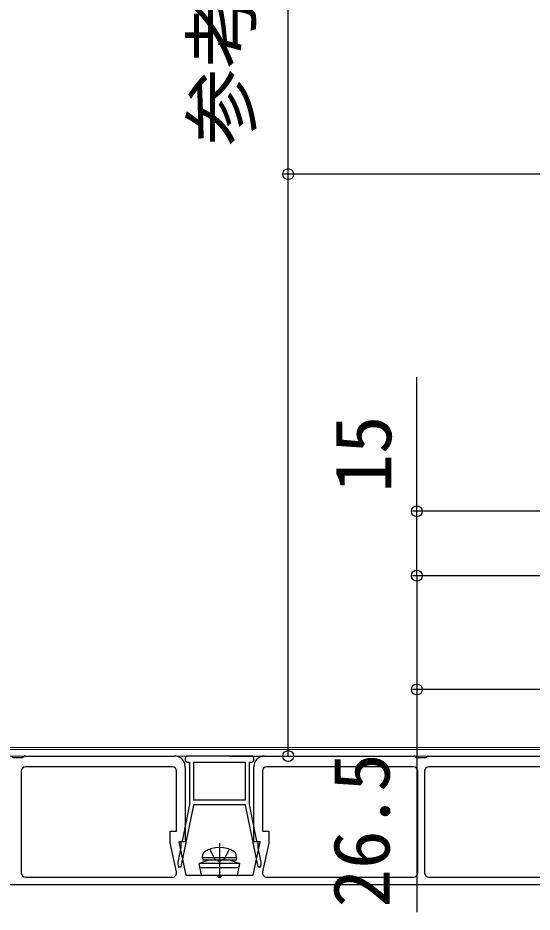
# Model space of a CAD drawing. Units: millimetres, scale not verified. Extents: x -1052 to 1050, y -1576 to 1567.
# Drawn here: x 572 to 691.9, y 554.9 to 763.1 of the extents above; entities that cross this region are included whole.
import ezdxf
from ezdxf.enums import TextEntityAlignment as Align

# ---------------------------------------------------------------- set-up
doc = ezdxf.new("R2010")
doc.units = ezdxf.units.MM
doc.header["$LTSCALE"] = 8
doc.layers.add('0-3_YKK_12', color=2, linetype='Continuous', lineweight=18)
doc.layers.add('0-4_YKK_13', color=4, linetype='Continuous')
doc.layers.add('0-5_YKK_D', color=6, linetype='Continuous')
doc.styles.add('ＭＳ ゴシック', font='')
doc.styles.get('ＭＳ ゴシック').set_extended_font_data('MS Gothic')

msp = doc.modelspace()

# ---------------------------------------------------------------- linework, layer by layer
at = {"layer": '0-3_YKK_12'}
for p, q in [((524.659, 593.201), (715.617, 593.201)), ((716.047, 592.701), (524.659, 592.701)), ((720, 591.201), (524.659, 591.201)), ((752.5, 561.202), (524.659, 561.202))]:
    msp.add_line(p, q, dxfattribs=at)
at = {"layer": '0-4_YKK_13'}
for p, q in [((573.638, 591.201), (608.5, 591.201)), ((611, 590.701), (611, 590.301)), ((626.5, 591.201), (611.5, 591.201)), ((627, 590.301), (627, 590.701)), ((629.5, 591.201), (664.362, 591.201)), ((667.638, 591.201), (704.362, 591.201)), ((572.8, 587.701), (572.8, 564.001)), ((608, 588.701), (573.8, 588.701)), ((609, 573.701), (609, 587.701)), ((664.2, 588.701), (630, 588.701)), ((665.2, 564.001), (665.2, 587.701)), ((666.8, 587.701), (666.8, 564.001)), ((704, 588.701), (667.8, 588.701)), ((619, 570.901), (619, 563.001)), ((616.5, 567.001), (614.25, 566.183)), ((615, 567.501), (615.141, 568.304)), ((623, 567.501), (615, 567.501)), ((615, 567.501), (615.088, 567.001)), ((622.912, 567.001), (615.088, 567.001)), ((621.5, 567.001), (616.5, 567.001)), ((621.5, 567.001), (623.75, 566.183)), ((623, 567.501), (622.859, 568.304)), ((623, 567.501), (622.912, 567.001)), ((623.75, 566.183), (614.25, 566.183)), ((614.778, 563.501), (614.25, 566.183)), ((623.554, 565.19), (614.446, 565.19)), ((623.222, 563.501), (623.75, 566.183)), ((573.8, 563.001), (607.996, 563.001)), ((614.778, 563.501), (623.222, 563.501)), ((630.004, 563.001), (664.2, 563.001)), ((667.8, 563.001), (704, 563.001)), ((731, 561.201), (533, 561.201))]:
    msp.add_line(p, q, dxfattribs=at)
for points in [[(570.619, 591.13), (571, 590.901), (572, 590.901), (573, 590.901), (573.381, 591.13)], [(611.5, 589.801), (612, 589.801), (612, 579.901), (610.269, 571.401)], [(627.731, 571.401), (626, 579.901), (626, 589.801), (626.5, 589.801)], [(664.619, 591.13), (665, 590.901), (666, 590.901), (667, 590.901), (667.381, 591.13)], [(611, 588.701), (611, 571.201), (609.5, 571.201), (611.175, 563.501), (618.5, 563.501)], [(619.5, 563.501), (626.825, 563.501), (628.5, 571.201), (627, 571.201), (627, 588.701)], [(629, 587.701), (629, 573.701), (630.5, 573.701), (630.5, 570.986), (629.027, 564.214)], [(609.969, 571.101), (609.969, 569.929), (609.25, 566.401), (609.337, 565.401), (610.067, 565.401), (613, 579.801), (613, 579.901), (625, 579.901), (625, 579.801), (627.933, 565.401), (628.663, 565.401), (628.75, 566.401), (628.031, 569.929), (628.031, 571.101)], [(608.973, 564.214), (607.5, 570.986), (607.5, 573.701), (609, 573.701)], [(616.742, 569.497), (617.855, 567.264), (619, 566.656)], [(621.258, 569.497), (620.145, 567.264), (619, 566.656)]]:
    msp.add_lwpolyline(points, dxfattribs=at)
msp.add_lwpolyline([(613, 580.901), (613, 589.801), (625, 589.801), (625, 580.901)], close=True, dxfattribs=at)
for centre, radius, start, end in [((573.638, 590.701), 0.5, 90, 120.96376), ((608.5, 588.701), 2.5, 0, 90), ((611.5, 590.701), 0.5, 90, 180), ((611.5, 590.301), 0.5, 180, 270), ((626.5, 590.701), 0.5, 0, 90), ((626.5, 590.301), 0.5, 270, 0), ((629.5, 588.701), 2.5, 90, 180), ((664.362, 590.701), 0.5, 59.03624, 90), ((667.638, 590.701), 0.5, 90, 120.96376), ((573.8, 587.701), 1, 90, 180), ((608, 587.701), 1, 0, 90), ((630, 587.701), 1, 90, 180), ((664.2, 587.701), 1, 0, 90), ((667.8, 587.701), 1, 90, 180), ((610.269, 571.101), 0.3, 90, 180), ((627.731, 571.101), 0.3, 360, 90), ((616.028, 568.148), 0.9, 122.05588, 170), ((619, 563.401), 6.5, 57.94412, 122.05588), ((621.972, 568.148), 0.9, 10, 57.94412), ((573.8, 564.001), 1, 180, 270), ((607.996, 564.001), 1, 270, 12.2725), ((619, 563.501), 0.5, 180, 0), ((630.004, 564.001), 1, 167.7275, 270), ((664.2, 564.001), 1, 270, 0), ((667.8, 564.001), 1, 180, 270)]:
    msp.add_arc(centre, radius, start, end, dxfattribs=at)
at = {"layer": '0-5_YKK_D'}
for p, q in [((801, 726.701), (634, 726.701)), ((772.3, 648.201), (664, 648.201)), ((772.3, 633.201), (664, 633.201)), ((772.3, 633.201), (664, 633.201)), ((715, 606.701), (664, 606.701)), ((621.5, 591.201), (636, 591.201))]:
    msp.add_line(p, q, dxfattribs=at)
for points in [[(635, 591.201), (635, 726.701), (635, 962.215)], [(665, 633.201), (665, 648.201), (665, 679.392)], [(665, 633.201), (665, 606.701), (665, 554.87)]]:
    msp.add_lwpolyline(points, dxfattribs=at)
for centre in [(635, 726.701), (665, 648.201), (665, 633.201), (665, 633.201), (665, 606.701), (635, 591.201)]:
    msp.add_circle(centre, 1.275, dxfattribs=at)

# ---------------------------------------------------------------- texts
at = {"layer": '0-5_YKK_D', "style": 'ＭＳ ゴシック'}
for s, p in [('参考：床段差＝135.5', (630.043, 733.281)), ('15', (663, 652.54)), ('26.5', (662.6, 555.94))]:
    msp.add_text(s, height=13.2, rotation=90, dxfattribs=at).set_placement(p, align=Align.BOTTOM_LEFT)

doc.saveas('drawing.dxf')
